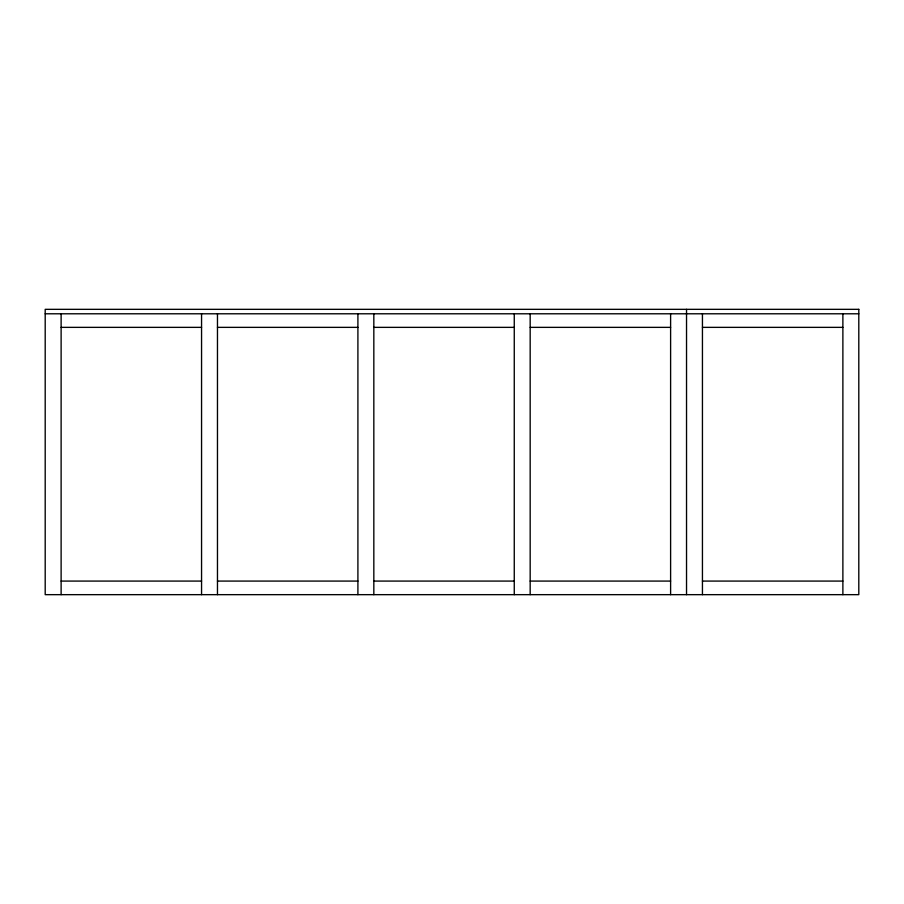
<?xml version="1.0" encoding="UTF-8"?>
<svg xmlns="http://www.w3.org/2000/svg" width="904" height="904" viewBox="0 0 904 904"><rect width="100%" height="100%" fill="white"/><g stroke="black" fill="none" stroke-linecap="round" stroke-linejoin="round"><path stroke-width="1.36" d="M45.2 313.79L858.8 313.79M61.122 327.361L201.558 327.361M217.468 327.361L357.905 327.361M373.827 327.361L514.263 327.361M530.173 327.361L670.61 327.361M702.442 327.361L842.878 327.361M61.122 581.08L201.558 581.08M217.468 581.08L357.905 581.08M373.827 581.08L514.263 581.08M530.173 581.08L670.61 581.08M702.442 581.08L842.878 581.08M842.878 313.79L842.878 594.662M702.442 313.79L702.442 594.662M686.531 309.337L686.531 594.662M670.61 313.79L670.61 594.662M530.173 313.79L530.173 594.662M514.263 313.79L514.263 594.662M373.827 313.79L373.827 594.662M357.905 313.79L357.905 594.662M217.468 313.79L217.468 594.662M201.558 313.79L201.558 594.662M61.122 313.79L61.122 594.662M858.8 309.337L45.2 309.337L45.2 594.662L858.8 594.662L858.8 309.337"/></g></svg>
